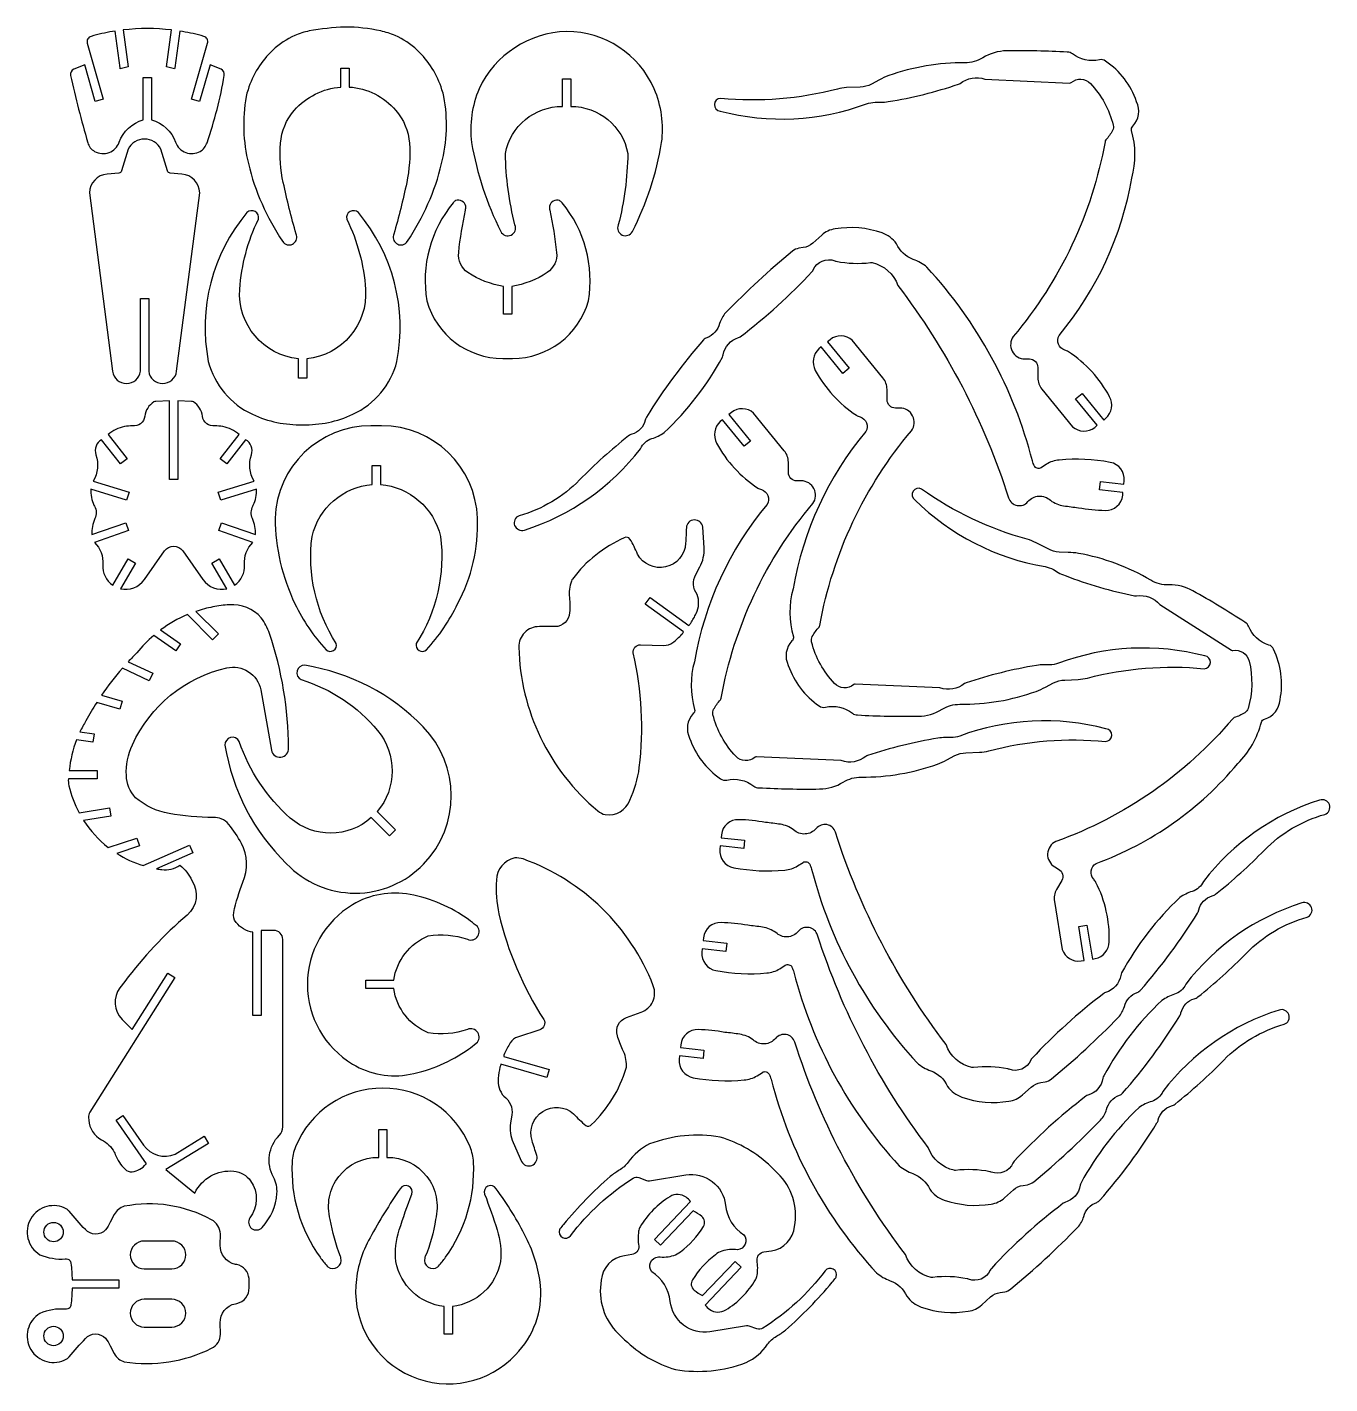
# Model space of a CAD drawing. Extents: x 0 to 474, y 0 to 493.
import ezdxf

# ---------------------------------------------------------------- set-up
doc = ezdxf.new("R2010")
doc.units = 0
doc.layers.add('130_VU3', color=1, linetype='CONTINUOUS')

msp = doc.modelspace()

# ---------------------------------------------------------------- linework, layer by layer
at = {"layer": '130_VU3'}
for points in [[(64.2, 489.83), (63.2, 490.1, 0.026224), (55.48, 491.74), (53.68, 478.36), (53.61, 478), (50.68, 478.77), (52.49, 492.15, 0.05843), (34.96, 492.15), (36.76, 478.77), (33.84, 478), (33.76, 478.36), (31.96, 491.74, 0.028284), (24.25, 490.1), (23.25, 489.83, 0.417901), (21.84, 487.33), (27.67, 466.95), (24.76, 466.12), (20.93, 479.51), (16.98, 477.84, 0.348187), (15.77, 475.65, 0.015215), (22.03, 451.18, 0.195817), (24.53, 448.01, 0.221271), (29.77, 447.58, 0.221271), (33.47, 451.32, -0.24059), (42.21, 459.52), (42.21, 474.88), (45.23, 474.88), (45.23, 459.52, -0.24059), (53.97, 451.32, 0.221271), (57.67, 447.58, 0.221271), (62.91, 448.01, 0.169133), (65.41, 451.18, 0.04106), (71.67, 475.65, 0.348186), (70.47, 477.84), (66.52, 479.51), (62.69, 466.12), (59.78, 466.95), (65.6, 487.32, 0.419729), (64.2, 489.83)], [(93.12, 436.68, -0.078434), (92.11, 450.97, -0.162362), (97.11, 462.91, -0.196318), (114.03, 471.41), (114.03, 478.22), (117.06, 478.22), (117.06, 471.41, -0.202484), (133.98, 462.91, -0.166464), (138.97, 450.97, -0.068457), (137.97, 436.68, -0.018994), (133.29, 417.93), (133.19, 417.57, 0.369768), (134.69, 414.26, 0.369768), (138.19, 415.23), (138.28, 415.37, 0.087489), (150.67, 443.55, 0.107635), (151.51, 467.93, 0.051832), (150.78, 470.41, 0.131653), (141.78, 484.79, 0.080315), (133.78, 490.14, 0.04869), (128.55, 491.78, 0.056656), (115.54, 493.18, 0.03667), (102.54, 491.78, 0.062307), (97.31, 490.14, 0.080315), (89.3, 484.79, 0.131652), (80.3, 470.41, 0.05637), (79.58, 467.93, 0.10306), (80.42, 443.55, 0.087945), (92.81, 415.37), (92.9, 415.23, 0.369768), (96.4, 414.26, 0.369768), (97.9, 417.57), (97.8, 417.93, -0.018632), (93.12, 436.68)], [(22.61, 432.99), (31.02, 368.08, 0.376989), (36.09, 363.63, 0.376989), (41.16, 368.08), (41.16, 394.57), (44.18, 394.57), (44.18, 368.08, 0.376989), (49.25, 363.63, 0.376989), (54.33, 368.08), (62.73, 432.99, 0.378765), (56.28, 439.76), (52.03, 440.13, -0.307009), (51.03, 440.94), (48.65, 448.8, 0.282952), (42.67, 452.48, 0.282952), (36.69, 448.8), (34.31, 440.94, -0.307009), (33.31, 440.13), (29.06, 439.76, 0.378765), (22.61, 432.99)], [(65.85, 371.65, 0.222993), (81.91, 352.43, 0.117149), (100.15, 348.67, 0.117149), (118.39, 352.43, 0.222993), (134.44, 371.65, 0.225581), (120.39, 425.74, 0.340133), (117.39, 426.15, 0.340133), (116.22, 423.35, -0.095945), (123, 397.9, -0.405515), (101.66, 372.64), (101.66, 365.63), (98.63, 365.63), (98.63, 372.64, -0.405515), (77.29, 397.9, -0.095945), (84.07, 423.35, 0.340134), (82.9, 426.15, 0.340134), (79.9, 425.74, 0.225581), (65.85, 371.65), (65.85, 371.65)], [(24.29, 319.4), (24.46, 319.08, -0.238612), (24.64, 314.53, 0.116044), (23.48, 308.71), (35.85, 313.03), (36.85, 310.18), (24.48, 305.85, -0.221695), (27.51, 297.79, 0.26891), (31.13, 290.27), (36.72, 299.85), (39.33, 298.33), (33.92, 289.05, 0.305474), (42.61, 292.36), (49.96, 302.81, -0.244078), (53.26, 304.52, -0.244078), (56.56, 302.81), (63.91, 292.36, 0.305474), (72.59, 289.05), (67.18, 298.33), (69.8, 299.85), (75.38, 290.27, 0.26891), (79, 297.79, -0.221695), (82.04, 305.85), (69.67, 310.18), (70.66, 313.03), (83.04, 308.71, 0.116044), (81.88, 314.53, -0.217461), (82.06, 319.08), (82.22, 319.4, 0.116166), (83.39, 325.23), (70.38, 321.21), (69.49, 324.1), (82.49, 328.12, -0.218293), (81.53, 337.76, 0.36397), (79.43, 343.2), (72.59, 334.44), (70.21, 336.31), (77.08, 345.1, 0.131652), (71.11, 347.99, 0.053166), (68.28, 348.22, -0.417655), (63.75, 351.74, 0.230038), (60.43, 356.93, 0.120328), (59.71, 357.15), (54.77, 357.39), (54.77, 328.75), (51.75, 328.75), (51.75, 357.39), (46.8, 357.15, 0.132927), (46.08, 356.93, 0.228719), (42.77, 351.74, -0.417655), (38.24, 348.22, 0.053166), (35.4, 347.99, 0.131652), (29.44, 345.1), (36.31, 336.31), (33.92, 334.44), (27.08, 343.2, 0.36397), (24.99, 337.76, -0.218293), (24.02, 328.12), (37.03, 324.1), (36.13, 321.21), (23.13, 325.23, 0.116166), (24.29, 319.4)], [(265.98, 216.68, 0.017626), (288.03, 216.24, 0.134769), (296.68, 218.75, -0.140659), (303.2, 220.57, 0.088167), (330.91, 225.26, 0.033155), (334.3, 226.8), (337.21, 228.37, -0.102708), (341.27, 229.4), (346.19, 229.61, 0.053191), (349.55, 230.12, -0.088462), (391.97, 233.51, 0.402178), (394.28, 235.74, 0.402178), (392.16, 238.14, 0.154107), (339.01, 235.5, -0.089085), (335.85, 234.94), (333.78, 234.94, 0.036288), (331.04, 234.69, 0.041213), (305.51, 228.37, 0.134127), (304.88, 228.1, -0.260122), (295.94, 226.54), (265.13, 227.95, 0.199029), (264.6, 227.79, -0.404281), (257.56, 228.14, -0.127834), (249.29, 243.24, -0.18807), (249.54, 245.21, -0.063757), (252, 248.63, 0.176326), (252.27, 249.26, -0.131652), (285.61, 320.02, 0.281012), (286.01, 325.42, 0.281012), (281.38, 328.25), (279.74, 328.25, -0.414214), (276.71, 331.28), (276.71, 335.07, 0.168823), (275.21, 339.19), (264.06, 352.89, 0.369924), (256, 353.09), (255.11, 352.36), (262.96, 342.72), (260.61, 340.81), (252.76, 350.45), (251.94, 349.79, 0.341359), (250.62, 341.95, 0.126573), (265.59, 325.65, 0.06705), (266.89, 325.05, -0.228346), (269.22, 322.87, -0.228346), (268.98, 319.69, 0.131652), (242.54, 262.5, 0.137726), (242.64, 245.13, -0.304325), (242.15, 243.63, 0.315299), (240.82, 234.71, 0.163691), (252.06, 219.98, 0.218618), (254.31, 219.5, -0.223067), (264.11, 217.31, 0.169472), (265.98, 216.68)], [(90.1, 314.65, 0.109518), (97.35, 283.57, 0.072869), (108.65, 266.8, 0.329761), (111.36, 266.59, 0.329761), (112.36, 269.12, -0.176327), (103.56, 308.06, -0.324425), (125.4, 326.92), (125.4, 333.88), (128.42, 333.88), (128.42, 326.92, -0.324425), (150.26, 308.06, -0.176327), (141.46, 269.12, 0.32976), (142.45, 266.59, 0.32976), (145.16, 266.8, 0.072869), (156.46, 283.57, 0.133274), (163.71, 314.65, 0.40378), (128.84, 348.3), (124.97, 348.3, 0.40378), (90.1, 314.65), (90.1, 314.65)], [(239.35, 305.56, -0.335815), (232.1, 296.96, -0.335815), (221.86, 301.6, 0.043661), (219.13, 307.09, 0.375793), (217.05, 307.55, 0.129154), (198.24, 292.57, 0.079599), (197.82, 291.82, 0.12106), (197.14, 285.79, -0.026692), (197.2, 280.38, -0.401862), (191.85, 275.25), (186.19, 275.25, 0.204914), (180.86, 273.12, 0.204914), (178.73, 267.79, 0.216507), (207.44, 208.29, 0.113714), (210.16, 206.91, 0.356342), (219.11, 212.18, 0.078919), (222.51, 224.05, 0.087489), (220.29, 265.68, -0.219462), (220.94, 267.79, -0.219462), (222.97, 268.66), (231.45, 268.44, 0.179527), (234.65, 269.44, 0.037976), (237.99, 272.47, 0.06603), (238.62, 273.34), (224.68, 283.43), (226.46, 285.88), (240.58, 275.65, 0.021132), (241.21, 276.52, 0.034343), (243.22, 280.06, 0.204163), (243.53, 286.97, -0.286911), (243.07, 294.23), (244.54, 296.97, 0.141433), (246.06, 303.92), (245.56, 311.4, 0.390263), (242.51, 314.05, 0.394844), (239.63, 311.22, -0.001984), (239.35, 305.56)], [(33.71, 143.94, 0.37208), (34.52, 132.49), (38.05, 128.94), (38.21, 128.84), (51.12, 149.29), (53.67, 147.68), (22.81, 98.75, 0.161943), (22.31, 96.79), (22.37, 95.91, 0.258337), (27.08, 88.68, -0.157487), (31.67, 84.22, -0.031595), (32.05, 83.38, 0.11093), (35.58, 78.01, 0.219588), (38.12, 77.12, 0.205618), (43.18, 79.89), (43.34, 80), (32.31, 95.83), (34.79, 97.55), (42.27, 86.82, 0.357207), (53.79, 83.55), (64.33, 90), (65.91, 87.42), (50.36, 77.9), (60.96, 69.38, -0.31592), (75.13, 77.32, -0.216408), (81.23, 73.77, -0.331364), (80.92, 60.31, 0.387755), (81.61, 56.52, 0.387755), (85.45, 56.86, 0.167114), (90.81, 69.16, 0.14592), (89.54, 75.15, -0.331281), (91.69, 90.39, 0.197516), (92.93, 93.4), (92.93, 161.55, 0.414214), (89.63, 164.85), (85.08, 164.85), (85.08, 133.94), (82.06, 133.94), (82.06, 164.14, -0.179352), (75.95, 167.72, -0.23184), (75.09, 171.38, -0.034217), (78.41, 182.36, 0.226197), (77.87, 196.47, 0.049145), (73.32, 203.38, 0.128415), (70.55, 205.43, 0.118189), (67.73, 205.84, -0.040313), (51.59, 207.33, -0.1345), (39.39, 213.08, -0.176327), (36.07, 221.14, -0.117883), (38.25, 232.3, -0.233896), (72.56, 260.27, -0.201788), (80.43, 258.88, -0.201788), (84.95, 252.29), (88.8, 230.35, 0.399795), (92.26, 227.8, 0.399795), (94.98, 231.13, 0.081387), (88.08, 272.74, 0.076698), (85.09, 278.51, 0.231179), (73.49, 283.22, 0.031143), (67.5, 282.43, 0.033835), (61.38, 280.8), (69.54, 272.64), (67.4, 270.5), (58.28, 279.62, 0.060163), (48.52, 274.05), (55.77, 268.98), (54.03, 266.5), (46.06, 272.09, 0.047456), (39.88, 265.71, 0.011064), (36.75, 262.5), (45.67, 258.34), (44.39, 255.6), (34.62, 260.15, 0.03064), (27.02, 250.32), (34.55, 248.16), (33.72, 245.25), (25.28, 247.67, 0.018994), (21.39, 241.02, 0.027959), (19.18, 236.97), (24.35, 236.24), (23.93, 233.25), (17.93, 234.09, 0.0692), (15.33, 223.01), (25.46, 223.01), (25.46, 219.99), (14.99, 219.99, 0.074214), (15.18, 217.43, 0.066472), (18.86, 207.6), (29.98, 209.36), (30.46, 206.37), (20.51, 204.8, 0.084062), (29.45, 195.03), (39.9, 198.42), (40.83, 195.54), (32.55, 192.83, 0.067475), (42.23, 188.37), (58.98, 195.83), (60.21, 193.07), (47.07, 187.22, 0.012152), (48.98, 186.94, 0.184601), (55.52, 188.55, -0.118498), (59.84, 183.01, -0.38294), (58.16, 170.42, 0.054367), (35.5, 146.31), (33.71, 143.94)], [(71.91, 232.14, 0.161701), (94.32, 189.08, 0.204711), (119.2, 178.38, 0.204711), (144.13, 188.96, 0.404026), (144.01, 238.78, 0.161701), (100.95, 261.19, 0.358234), (98.14, 259.14, 0.358234), (99.6, 255.99, -0.146363), (127.41, 237.46, -0.36397), (127.24, 208), (133.87, 201.37), (131.73, 199.23), (125.1, 205.86, -0.380401), (95.64, 205.69, -0.131652), (77.11, 233.49, 0.358234), (73.95, 234.95, 0.358234), (71.91, 232.14), (71.91, 232.14)], [(293.8, 200.54, 0.273764), (290.71, 203.28, 0.273764), (286.82, 201.89, -0.207799), (282.82, 199.88, -0.207799), (278.62, 201.42, 0.12059), (273.8, 203.4, 0.009784), (268.4, 204.1, 0.037307), (258.73, 205.08, 0.395739), (252.34, 199.58), (252.23, 198.53), (260.78, 197.61), (260.46, 194.6), (251.9, 195.52), (251.78, 194.35, 0.385754), (256.86, 187.62, 0.07142), (275.37, 186.79, 0.125182), (280.08, 188.32), (282.03, 189.55, -0.211355), (283.4, 189.76, -0.211355), (284.48, 188.88, -0.053946), (285.16, 187.08, 0.123631), (323.5, 116.67, 0.083405), (328.45, 113.82, -0.198146), (334.57, 108.14, 0.150427), (339.79, 104.22, 0.126897), (356.87, 102.77, 0.151148), (361.76, 105.01), (364.99, 107.9, -0.149472), (368.49, 109.55), (370.09, 109.79, 0.118986), (372.37, 110.83, 0.026898), (396.67, 133.26, 0.111178), (398.84, 137.13, -0.25164), (403.55, 142.3, 0.125472), (404.66, 143.06, 0.042086), (425.44, 171.15, 0.131652), (425.87, 172.27, -0.264718), (430.74, 177.4, 0.131653), (432.02, 178.02, 0.031512), (449.74, 194, -0.131652), (471.71, 207.02, 0.414214), (473.37, 210.56, 0.389149), (469.82, 212.22, 0.153915), (427.61, 182.65, -0.21594), (423.52, 179, 0.075548), (418.98, 176.78, 0.079712), (397.85, 149.38, 0.043661), (397.54, 148.5, -0.289789), (392, 142.29, 0.131652), (391.37, 141.95, 0.042678), (365.25, 118.29, 0.131652), (364.84, 117.66, -0.399625), (356.95, 114.37, 0.039573), (356.48, 114.51, 0.080143), (343.99, 115, -0.083421), (343.43, 115.03, -0.261449), (334.05, 123.32, -0.085425), (293.8, 200.54)], [(183.55, 88.47, -0.335815), (187.42, 99.04, -0.335815), (198.64, 98.18, 0.043661), (203.08, 93.96, 0.375793), (205.2, 94.23, 0.129154), (217.74, 114.74, 0.079599), (217.88, 115.59, 0.12106), (216.46, 121.49, -0.026692), (214.55, 126.56, -0.401862), (217.82, 133.2), (223.14, 135.13, 0.204914), (227.42, 138.96, 0.204914), (227.6, 144.7, 0.216507), (180.27, 190.8, 0.113714), (177.25, 191.16, 0.356342), (170.63, 183.14, 0.078919), (171.5, 170.83, 0.087489), (187.83, 132.47, -0.219462), (187.94, 130.26, -0.219462), (186.32, 128.75), (178.28, 126.06, 0.179527), (175.62, 124.02, 0.037976), (173.51, 120.03, 0.06603), (173.22, 119), (189.77, 114.29), (188.94, 111.38), (172.17, 116.16, 0.021132), (171.88, 115.13, 0.034343), (171.2, 111.11, 0.204163), (173.27, 104.52, -0.286911), (176.19, 97.85), (175.74, 94.77, 0.141433), (176.69, 87.73), (179.72, 80.86, 0.390265), (183.49, 79.42, 0.394842), (185.23, 83.06, -0.001984), (183.55, 88.47)], [(118.31, 116.25, 0.188867), (139.19, 112.52, 0.106043), (160.38, 121.68, 0.00687), (163.27, 123.8, 0.37432), (163.83, 127.71, 0.37432), (160.04, 128.81, -0.124888), (145.82, 127.6, -0.267407), (133.26, 143.7), (123.17, 143.7), (123.17, 146.72), (133.26, 146.72, -0.267407), (145.82, 162.81, -0.124888), (160.04, 161.61, 0.37432), (163.83, 162.71, 0.37432), (163.27, 166.62, 0.00687), (160.38, 168.74, 0.113503), (139.19, 177.9, 0.182811), (118.31, 174.17, 0.264005), (101.87, 145.21, 0.264005), (118.31, 116.25)], [(287.31, 163.14, 0.273764), (284.22, 165.88, 0.273764), (280.33, 164.5, -0.207799), (276.34, 162.48, -0.207799), (272.14, 164.03, 0.12059), (267.31, 166, 0.009784), (261.91, 166.7, 0.037308), (252.24, 167.68, 0.395739), (245.85, 162.19), (245.74, 161.13), (254.29, 160.22), (253.97, 157.21), (245.42, 158.13), (245.29, 156.95, 0.385754), (250.37, 150.23, 0.07142), (268.89, 149.39, 0.125182), (273.59, 150.92), (275.54, 152.16, -0.211355), (276.92, 152.36, -0.211355), (277.99, 151.48, -0.053946), (278.67, 149.68, 0.123631), (317.02, 79.27, 0.083405), (321.96, 76.42, -0.198146), (328.09, 70.75, 0.150427), (333.3, 66.82, 0.126896), (350.39, 65.37, 0.151148), (355.27, 67.61), (358.5, 70.5, -0.149472), (362, 72.16), (363.6, 72.39, 0.118986), (365.88, 73.44, 0.026898), (390.18, 95.86, 0.111178), (392.35, 99.73, -0.25164), (397.06, 104.9, 0.125472), (398.18, 105.66, 0.042086), (418.95, 133.75, 0.131652), (419.39, 134.87, -0.264718), (424.26, 140.01, 0.131653), (425.53, 140.63, 0.031512), (443.25, 156.6, -0.131652), (465.23, 169.62, 0.414214), (466.88, 173.17, 0.389149), (463.34, 174.82, 0.153915), (421.12, 145.26, -0.21594), (417.03, 141.6, 0.075548), (412.49, 139.39, 0.079712), (391.36, 111.98, 0.043661), (391.06, 111.11, -0.289789), (385.51, 104.89, 0.131652), (384.88, 104.55, 0.042678), (358.76, 80.9, 0.131652), (358.35, 80.26, -0.399625), (350.46, 76.98, 0.039573), (349.99, 77.11, 0.080143), (337.5, 77.61, -0.083421), (336.94, 77.63, -0.261449), (327.56, 85.93, -0.085425), (287.31, 163.14)], [(279.04, 124.22, 0.273764), (275.95, 126.96, 0.273764), (272.06, 125.57, -0.207799), (268.07, 123.56, -0.207799), (263.87, 125.1, 0.12059), (259.04, 127.08, 0.009784), (253.64, 127.78, 0.037307), (243.97, 128.76, 0.395739), (237.58, 123.26), (237.47, 122.21), (246.03, 121.29), (245.7, 118.28), (237.15, 119.2), (237.02, 118.03, 0.385754), (242.1, 111.3, 0.07142), (260.62, 110.47, 0.125182), (265.32, 112), (267.27, 113.23, -0.211355), (268.65, 113.44, -0.211355), (269.73, 112.56, -0.053946), (270.4, 110.76, 0.123631), (308.75, 40.35, 0.083405), (313.69, 37.5, -0.198146), (319.82, 31.82, 0.150427), (325.03, 27.9, 0.126897), (342.12, 26.45, 0.151148), (347, 28.69), (350.23, 31.58, -0.149472), (353.73, 33.23), (355.34, 33.47, 0.118986), (357.61, 34.51, 0.026898), (381.92, 56.94, 0.111178), (384.08, 60.81, -0.25164), (388.79, 65.98, 0.125472), (389.91, 66.74, 0.042086), (410.69, 94.83, 0.131652), (411.12, 95.95, -0.264718), (415.99, 101.08, 0.131652), (417.26, 101.7, 0.031512), (434.98, 117.68, -0.131652), (456.96, 130.7, 0.414214), (458.61, 134.24, 0.389149), (455.07, 135.9, 0.153915), (412.86, 106.33, -0.21594), (408.77, 102.68, 0.075548), (404.23, 100.46, 0.079712), (383.09, 73.06, 0.043661), (382.79, 72.18, -0.289789), (377.25, 65.97, 0.131652), (376.61, 65.63, 0.042678), (350.49, 41.97, 0.131652), (350.08, 41.34, -0.399625), (342.19, 38.05, 0.039573), (341.72, 38.19, 0.080143), (329.23, 38.69, -0.083421), (328.67, 38.71, -0.261449), (319.29, 47, -0.085425), (279.04, 124.22)], [(139.8, 68.94, 0.390445), (138.65, 71.85, 0.390445), (135.65, 70.95, 0.02872), (124.68, 53.12, 0.115218), (119.47, 35.7, 0.315906), (139.7, 2.76, 0.315906), (177.56, 10.59, 0.220221), (186.64, 35.7, 0.087241), (181.43, 53.12, 0.043661), (170.45, 70.95, 0.390444), (167.45, 71.85, 0.38736), (166.31, 68.94, -0.014297), (170.84, 55.96, -0.099859), (172.09, 44.51, -0.333264), (154.57, 28.17), (154.57, 18.09), (151.54, 18.09), (151.54, 28.17, -0.333264), (134.01, 44.51, -0.099859), (135.26, 55.96, -0.014297), (139.8, 68.94)], [(15.25, 9.79, -0.009721), (21.2, 16.51, -0.206564), (24.84, 18.13, -0.206564), (28.51, 16.6, -0.04399), (30.23, 13.85), (31.67, 11.01, 0.211319), (35.33, 8.04, 0.156302), (67.03, 12.94, 0.30073), (70.26, 18.08), (70.17, 22.15, -0.373191), (75.74, 29.15), (76.2, 29.24, 0.377724), (80.65, 34.94), (80.65, 38.28, 0.344698), (76.2, 43.34), (75.74, 43.42, -0.361526), (70.17, 50.42), (70.26, 54.5, 0.258459), (67.03, 59.64, 0.176327), (35.33, 64.54, 0.211319), (31.67, 61.56), (30.23, 58.73, -0.065544), (28.51, 55.98, -0.206564), (24.84, 54.45, -0.206564), (21.2, 56.07, -0.019783), (15.25, 62.79, 0.0916), (14.39, 63.52, 0.410956), (1.33, 60.05, 0.410956), (4.65, 46.95, 0.119798), (13.86, 45.42, -0.193858), (15.51, 44.9, -0.1333), (15.92, 43.86, -0.022773), (16.33, 37.8), (33.35, 37.8), (33.35, 34.78), (16.33, 34.78, -0.022773), (15.92, 28.71, -0.133301), (15.51, 27.68, -0.193858), (13.86, 27.15, 0.119798), (4.65, 25.63, 0.410956), (1.33, 12.53, 0.410956), (14.39, 9.06, 0.0916), (15.25, 9.79)], [(217.19, 16.05, 0.120806), (235.69, 5.22, 0.131652), (261.36, 7.71, 0.131653), (269.14, 14.4, -0.092188), (272.38, 17.29, 0.028209), (275.66, 19.53, 0.038561), (292.64, 36.98, 0.006319), (293.96, 38.6, 0.091635), (294.12, 38.88, 0.370705), (293.03, 41.72, 0.370705), (290.07, 41.07, -0.090313), (267.38, 20.2, -0.233674), (265.3, 19.98), (262.47, 21.03, 0.12994), (261.43, 21.13), (248.21, 18.97, -0.206336), (238.62, 21.36, -0.206336), (233.78, 29.97, 0.230423), (227.07, 40.73, -0.272423), (226.64, 44.16, -0.272423), (229.44, 46.2, 0.108366), (235.08, 46.69, 0.099476), (237.44, 47.98, 0.093429), (245.81, 57.18, 0.375149), (245.2, 60.83, 0.053014), (242.09, 62.87), (230.23, 50.4), (228.04, 52.49), (241.18, 66.31, 0.062766), (239.52, 67.86, 0.305603), (233.65, 68.04, 0.120117), (222.83, 57.08, 0.10123), (222.25, 55.45, 0.074436), (222.31, 50.09, -0.392353), (219.79, 46.97), (217.1, 46.58, 0.347149), (208.69, 37.71, 0.251467), (214.86, 18.31), (217.19, 16.05)], [(9.61, 58.71, -0.414214), (13.14, 55.18, -0.414214), (9.61, 51.65, -0.414214), (6.08, 55.18, -0.414214), (9.61, 58.71)], [(42.55, 41.84), (52.63, 41.84, 0.414214), (57.67, 46.88, 0.414214), (52.63, 51.92), (42.55, 51.92, 0.414214), (37.51, 46.88, 0.414214), (42.55, 41.84)], [(52.63, 20.66, 0.414214), (57.67, 25.7, 0.414214), (52.63, 30.74), (42.55, 30.74, 0.414214), (37.51, 25.7, 0.414214), (42.55, 20.66), (52.63, 20.66)], [(9.61, 20.93, -0.414214), (13.14, 17.4, -0.414214), (9.61, 13.87, -0.414214), (6.08, 17.4, -0.414214), (9.61, 20.93)]]:
    msp.add_lwpolyline(points, format="xyb", close=True, dxfattribs=at)
for points in [[(173.85, 447.22, -0.36397), (194.59, 464.34), (194.59, 474.42), (197.61, 474.42), (197.61, 464.34, -0.36397), (218.35, 447.22, -0.057249), (214.89, 421.28, 0.406402), (216.28, 417.58, 0.382957), (220.02, 418.86, 0.077653), (230.63, 451.19, 0.136544), (227.92, 470.73, 0.298885), (196.1, 491.62, 0.283517), (164.28, 470.73, 0.132572), (161.57, 451.19, 0.075422), (172.18, 418.86, 0.406402), (175.92, 417.58, 0.406402), (177.31, 421.28, -0.057249), (173.85, 447.22)], [(356.05, 484.56, 0.134769), (347.4, 482.04, -0.140659), (340.88, 480.23, 0.088167), (313.17, 475.54, 0.033155), (309.78, 473.99), (306.87, 472.43, -0.102708), (302.81, 471.4), (297.89, 471.18, 0.053191), (294.53, 470.67, -0.088462), (252.11, 467.28, 0.402177), (249.8, 465.06, 0.402177), (251.92, 462.65, 0.154107), (305.07, 465.29, -0.089085), (308.23, 465.86), (310.3, 465.86, 0.036288), (313.04, 466.1, 0.041213), (338.57, 472.42, 0.134127), (339.2, 472.7, -0.260122), (348.14, 474.25), (378.95, 472.85, 0.199029), (379.48, 473.01, -0.404281), (386.52, 472.65, -0.127834), (394.79, 457.56, -0.18807), (394.54, 455.58, -0.063757), (392.08, 452.16, 0.176327), (391.81, 451.53, -0.131652), (358.47, 380.78, 0.281012), (358.07, 375.37, 0.281012), (362.7, 372.55), (364.34, 372.55, -0.414214), (367.37, 369.52), (367.37, 365.72, 0.168823), (368.87, 361.6), (380.02, 347.91, 0.369924), (388.08, 347.7), (388.97, 348.43), (381.12, 358.08), (383.47, 359.98), (391.32, 350.34), (392.14, 351.01, 0.341359), (393.46, 358.84, 0.126573), (378.49, 375.15, 0.06705), (377.19, 375.75, -0.228345), (374.86, 377.92, -0.228345), (375.1, 381.1, 0.131652), (401.54, 438.3, 0.137726), (401.44, 455.66, -0.304326), (401.93, 457.17, 0.315299), (403.26, 466.08, 0.163692), (392.02, 480.81, 0.218617), (389.77, 481.29, -0.223067), (379.97, 483.48, 0.169473), (378.1, 484.11, 0.017626), (356.05, 484.56)], [(159.33, 426.61, 0.06856), (159.44, 428.08, 0.219541), (158.07, 429.94, 0.219541), (155.76, 430.1, 0.096534), (154.87, 429.36, 0.216261), (145.27, 393.68, 0.336112), (172.91, 372.74), (176.41, 372.74, 0.336112), (204.04, 393.68, 0.216261), (194.45, 429.36, 0.096534), (193.55, 430.1, 0.219541), (191.25, 429.94, 0.219541), (189.88, 428.08, 0.06856), (189.98, 426.61, -0.025879), (192.45, 411.23, -0.279394), (189.07, 404, -0.10716), (176.17, 398.92), (176.17, 388.84), (173.14, 388.84), (173.14, 398.92, -0.10716), (160.24, 404, -0.279395), (156.86, 411.23, -0.025879), (159.33, 426.61)], [(245.9, 379.53, 0.042086), (225.13, 351.44, 0.131652), (224.69, 350.32, -0.264718), (219.82, 345.18, 0.131653), (218.55, 344.56, 0.031512), (200.83, 328.59, -0.131652), (178.85, 315.57, 0.414213), (177.2, 312.02, 0.389149), (180.74, 310.37, 0.153915), (222.96, 339.94, -0.215941), (227.05, 343.59, 0.075548), (231.59, 345.81, 0.079712), (252.72, 373.21, 0.043661), (253.02, 374.08, -0.289789), (258.57, 380.3, 0.131652), (259.2, 380.64, 0.042678), (285.32, 404.29, 0.131652), (285.73, 404.93, -0.399625), (293.62, 408.21, 0.039573), (294.09, 408.08, 0.080143), (306.58, 407.58, -0.083421), (307.14, 407.56, -0.261449), (316.52, 399.26, -0.085426), (356.77, 322.05, 0.273764), (359.86, 319.31, 0.273764), (363.75, 320.69, -0.207799), (367.74, 322.71, -0.207799), (371.94, 321.17, 0.12059), (376.77, 319.19, 0.009784), (382.17, 318.49, 0.037307), (391.84, 317.51, 0.39574), (398.23, 323.01), (398.34, 324.06), (389.79, 324.98), (390.11, 327.98), (398.66, 327.07), (398.79, 328.24, 0.385754), (393.71, 334.96, 0.07142), (375.19, 335.8, 0.125182), (370.49, 334.27), (368.54, 333.03, -0.211355), (367.16, 332.83, -0.211355), (366.09, 333.71, -0.053946), (365.41, 335.51, 0.123631), (327.06, 405.92, 0.083404), (322.12, 408.77, -0.198146), (315.99, 414.45, 0.150427), (310.78, 418.37, 0.126897), (293.69, 419.82, 0.151148), (288.81, 417.58), (285.58, 414.69, -0.149472), (282.08, 413.03), (280.48, 412.8, 0.118985), (278.2, 411.75, 0.026899), (253.9, 389.33, 0.111177), (251.73, 385.46, -0.25164), (247.02, 380.29, 0.131652), (245.9, 379.53)], [(301.85, 243.14, 0.017626), (323.9, 242.69, 0.134769), (332.55, 245.21, -0.140659), (339.07, 247.02, 0.088167), (366.78, 251.72, 0.033155), (370.17, 253.26), (373.08, 254.82, -0.102708), (377.14, 255.85), (382.06, 256.07, 0.053191), (385.42, 256.58, -0.088462), (427.84, 259.97, 0.402177), (430.15, 262.19, 0.402177), (428.03, 264.6, 0.154107), (374.88, 261.96, -0.089085), (371.72, 261.39), (369.65, 261.39, 0.036288), (366.91, 261.15, 0.041213), (341.38, 254.83, 0.134127), (340.75, 254.56, -0.260122), (331.81, 253), (301, 254.4, 0.199029), (300.47, 254.24, -0.404281), (293.44, 254.6, -0.127834), (285.16, 269.69, -0.18807), (285.41, 271.67, -0.063757), (287.87, 275.09, 0.176326), (288.14, 275.72, -0.131652), (321.48, 346.48, 0.281012), (321.88, 351.88, 0.281012), (317.25, 354.7), (315.61, 354.7, -0.414214), (312.58, 357.74), (312.58, 361.53, 0.168823), (311.08, 365.65), (299.93, 379.35, 0.369924), (291.87, 379.55), (290.98, 378.82), (298.83, 369.18), (296.48, 367.27), (288.63, 376.91), (287.81, 376.25, 0.341359), (286.49, 368.41, 0.126573), (301.46, 352.11, 0.06705), (302.76, 351.5, -0.228346), (305.09, 349.33, -0.228346), (304.85, 346.15, 0.131652), (278.41, 288.96, 0.137725), (278.51, 271.59, -0.304325), (278.02, 270.09, 0.315299), (276.69, 261.17, 0.163691), (287.93, 246.44, 0.218618), (290.18, 245.96, -0.223067), (299.98, 243.77, 0.169474), (301.85, 243.14)], [(423.77, 288.27, 0.134769), (415.03, 290.42, -0.140659), (408.47, 292.11, 0.088167), (382.13, 301.9, 0.033155), (378.43, 302.25), (375.12, 302.35, -0.102708), (371.09, 303.49), (366.72, 305.77, 0.053191), (363.56, 307, -0.088462), (325.13, 325.27, 0.402177), (322.01, 324.51, 0.402177), (322.65, 321.36, 0.154107), (369.99, 297.07, -0.089085), (373.02, 295.98), (374.8, 294.95, 0.036288), (377.31, 293.79, 0.041213), (402.58, 286.5, 0.134128), (403.26, 286.42, -0.260122), (411.78, 283.3), (437.75, 266.68, 0.199029), (438.29, 266.55, -0.404281), (444.21, 262.73, -0.127834), (443.83, 245.52, -0.18807), (442.62, 243.93, -0.063756), (438.78, 242.2, 0.176327), (438.23, 241.79, -0.131652), (373.98, 197.18, 0.281012), (370.94, 192.7, 0.281012), (373.53, 187.94), (374.95, 187.12, -0.414214), (376.06, 182.98), (374.17, 179.7, 0.168823), (373.4, 175.38), (376.21, 157.94, 0.369924), (383.09, 153.74), (384.23, 153.92), (382.25, 166.2), (385.23, 166.68), (387.21, 154.4), (388.25, 154.57, 0.341359), (393.32, 160.69, 0.126573), (388.5, 182.3, 0.06705), (387.68, 183.47, -0.228345), (386.75, 186.52, -0.228345), (388.55, 189.15, 0.131652), (440.05, 225.46, 0.137726), (448.64, 240.55, -0.304326), (449.81, 241.61, 0.315299), (455.42, 248.66, 0.163691), (453.06, 267.04, 0.218617), (451.35, 268.58, -0.223066), (443.96, 275.38, 0.169473), (442.65, 276.86, 0.017626), (423.77, 288.27)], [(106.51, 46, 0.02186), (109.01, 42.84, 0.055558), (109.28, 42.57, 0.327589), (112.86, 42.43, 0.327589), (114.06, 45.8, 0.006259), (113.88, 46.29, -0.043661), (110.15, 59.73, -0.235177), (113.34, 75.42, -0.235177), (127.78, 82.33), (127.78, 92.42), (130.8, 92.42), (130.8, 82.33, -0.235177), (145.25, 75.42, -0.235177), (148.43, 59.73, -0.065414), (144.7, 46.29, 0.027954), (144.52, 45.8, 0.327589), (145.73, 42.43, 0.347272), (149.31, 42.57, 0.037849), (149.58, 42.84, 0.02186), (152.07, 46, 0.171186), (162.26, 80.58, 0.083445), (161.02, 86.15, 0.305296), (129.29, 107.51, 0.305296), (97.56, 86.15, 0.083875), (96.32, 80.58, 0.170746), (106.51, 46)], [(211.96, 75.42, 0.038561), (194.99, 57.97, 0.00632), (193.67, 56.34, 0.091634), (193.51, 56.06, 0.370705), (194.59, 53.22, 0.370705), (197.56, 53.87, -0.090312), (220.25, 74.74, -0.233675), (222.32, 74.96), (225.15, 73.91, 0.12994), (226.19, 73.81), (239.42, 75.97, -0.206336), (249, 73.58, -0.206336), (253.84, 64.97, 0.230423), (260.56, 54.21, -0.272423), (260.98, 50.78, -0.272423), (258.19, 48.74, 0.108366), (252.55, 48.25, 0.099476), (250.19, 46.96, 0.09343), (241.81, 37.76, 0.375149), (242.42, 34.11, 0.053014), (245.53, 32.07), (257.39, 44.54), (259.58, 42.45), (246.44, 28.63, 0.062766), (248.11, 27.08, 0.305603), (253.98, 26.9, 0.120117), (264.8, 37.86, 0.10123), (265.38, 39.5, 0.074436), (265.31, 44.85, -0.392353), (267.84, 47.98), (270.52, 48.36, 0.347149), (278.93, 57.23, 0.251467), (272.76, 76.63), (270.43, 78.89, 0.120806), (251.93, 89.72, 0.131652), (226.27, 87.23, 0.131652), (218.48, 80.54, -0.092188), (215.24, 77.66, 0.028209), (211.96, 75.42)]]:
    msp.add_lwpolyline(points, format="xyb", dxfattribs=at)

doc.saveas('drawing.dxf')
